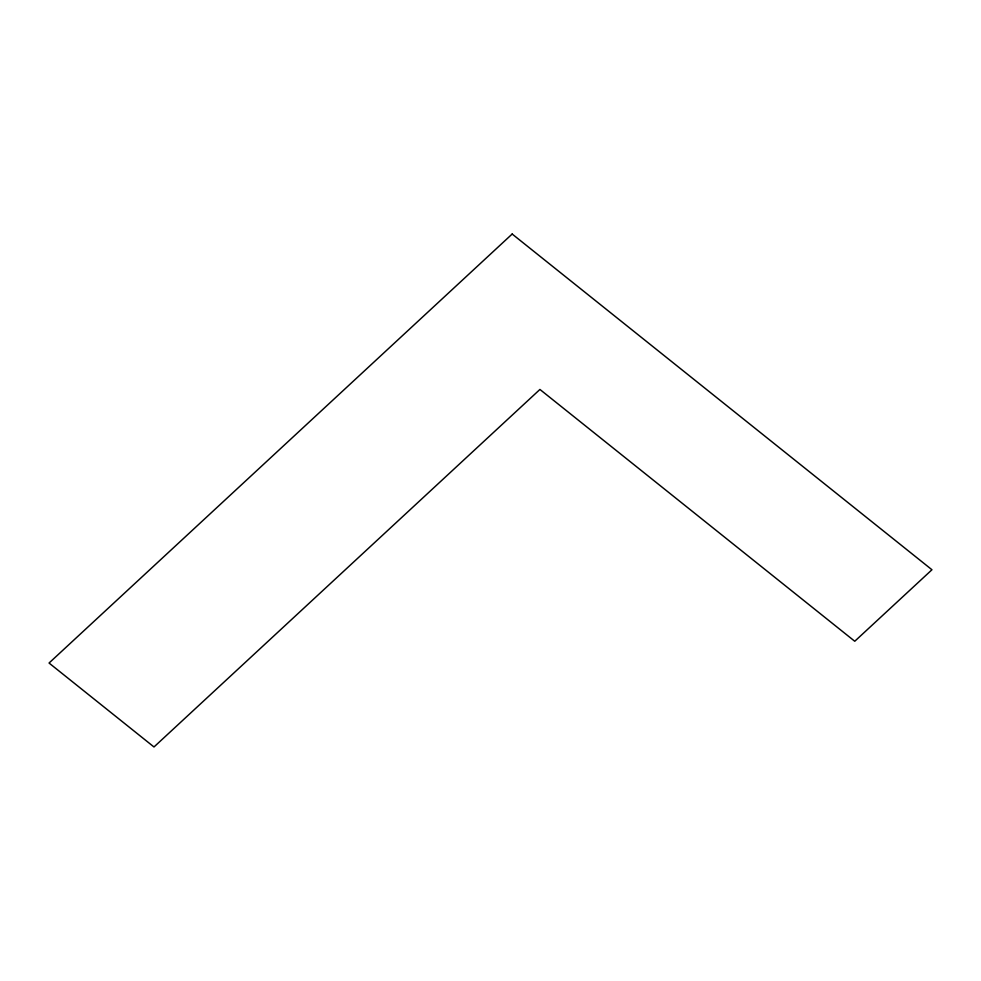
<?xml version="1.0" encoding="UTF-8"?>
<svg xmlns="http://www.w3.org/2000/svg" width="981" height="981" viewBox="0 0 981 981"><rect width="100%" height="100%" fill="white"/><g stroke="black" fill="none" stroke-linecap="round" stroke-linejoin="round"><path stroke-width="1.47" d="M512.168 234.03L49.05 663.033L153.992 746.97L539.93 389.457L854.758 641.255L931.95 569.753L512.168 234.03"/></g></svg>
